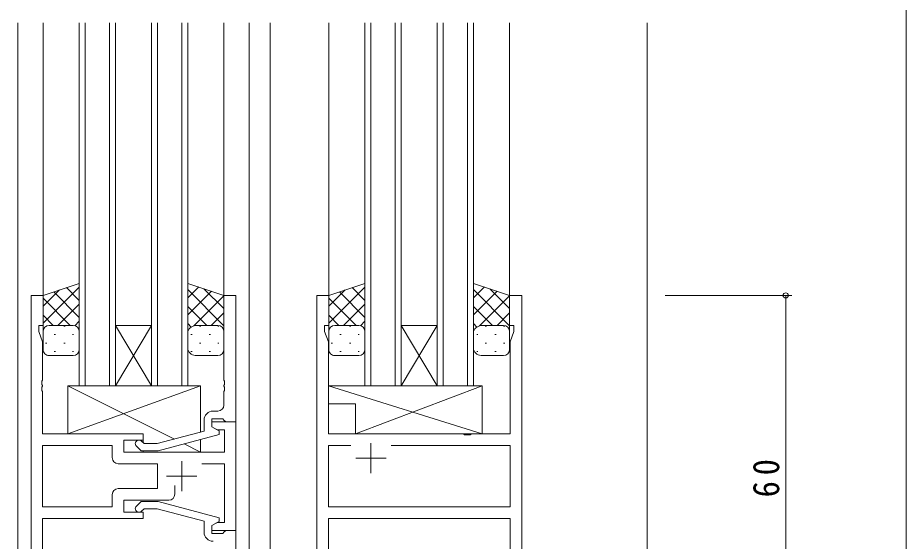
# Model space of a CAD drawing. Units: millimetres, scale not verified. Extents: x -594 to 539, y -420 to 386.
# Drawn here: x -306.5 to -159.1, y 130.4 to 217.3 of the extents above; entities that cross this region are included whole.
import ezdxf

# ---------------------------------------------------------------- set-up
doc = ezdxf.new("R2010")
doc.units = ezdxf.units.MM
doc.header["$LTSCALE"] = 2
for name, color, linetype, lineweight in [('0-3_YKK_11', 7, 'Continuous', 9), ('0-4_YKK_12', 2, 'Continuous', 9), ('0-5_YKK_13', 4, 'Continuous', 9), ('0-7_YKK_D', 6, 'Continuous', 9)]:
    doc.layers.add(name, color=color, linetype=linetype, lineweight=lineweight)
doc.styles.add('ＭＳ ゴシック', font='')
doc.styles.get('ＭＳ ゴシック').set_extended_font_data('MS Gothic')

msp = doc.modelspace()

# ---------------------------------------------------------------- linework, layer by layer
at = {"layer": '0-3_YKK_11'}
for p, q in [((-304.343, 171.224), (-304.343, 111.224)), ((-302.343, 171.224), (-304.343, 171.224)), ((-302.343, 166.224), (-302.343, 171.224)), ((-272.343, 171.224), (-272.343, 157.182)), ((-270.343, 171.224), (-272.343, 171.224)), ((-270.343, 150.224), (-270.343, 171.224)), ((-256.943, 171.224), (-254.943, 171.224)), ((-256.943, 111.224), (-256.943, 171.224)), ((-254.943, 171.224), (-254.943, 166.224)), ((-224.943, 171.224), (-222.943, 171.224)), ((-224.943, 166.224), (-224.943, 171.224)), ((-222.943, 171.224), (-222.943, 111.224)), ((-303.043, 166.224), (-302.343, 166.224)), ((-303.043, 165.224), (-303.043, 166.224)), ((-302.413, 163.493), (-303.043, 165.224)), ((-255.643, 166.224), (-255.643, 165.224)), ((-254.943, 166.224), (-255.643, 166.224)), ((-255.643, 165.224), (-255.013, 163.493)), ((-224.243, 166.224), (-224.943, 166.224)), ((-224.873, 163.493), (-224.243, 165.224)), ((-224.243, 165.224), (-224.243, 166.224)), ((-302.413, 157.182), (-302.413, 163.493)), ((-255.013, 163.493), (-255.013, 148.224)), ((-224.873, 148.224), (-224.873, 163.493)), ((-302.533, 156.999), (-302.413, 157.182)), ((-302.533, 156.449), (-302.533, 156.999)), ((-302.413, 156.266), (-302.533, 156.449)), ((-302.413, 156.182), (-302.413, 156.266)), ((-272.343, 157.182), (-272.223, 156.999)), ((-272.223, 156.449), (-272.343, 156.266)), ((-272.343, 156.266), (-272.343, 156.182)), ((-272.223, 156.999), (-272.223, 156.449)), ((-302.533, 155.999), (-302.413, 156.182)), ((-302.533, 155.449), (-302.533, 155.999)), ((-302.413, 155.266), (-302.533, 155.449)), ((-302.413, 148.224), (-302.413, 155.266)), ((-272.343, 156.182), (-272.223, 155.999)), ((-272.223, 155.449), (-272.343, 155.266)), ((-272.343, 155.266), (-272.343, 153.024)), ((-272.223, 155.999), (-272.223, 155.449)), ((-273.343, 152.024), (-274.143, 152.024)), ((-275.643, 150.524), (-275.643, 148.704)), ((-274.343, 150.724), (-272.543, 150.724)), ((-274.343, 149.424), (-274.343, 150.724)), ((-272.543, 150.724), (-272.343, 150.524)), ((-272.343, 150.524), (-272.043, 150.224)), ((-274.343, 150.224), (-274.343, 149.424)), ((-270.343, 150.224), (-274.343, 150.224)), ((-273.143, 148.731), (-274.343, 149.424)), ((-274.343, 149.424), (-273.477, 148.924)), ((-273.477, 148.924), (-272.273, 148.924)), ((-272.273, 148.924), (-272.273, 145.224)), ((-272.043, 150.224), (-270.343, 150.224)), ((-270.343, 132.224), (-270.343, 150.224)), ((-285.743, 148.224), (-302.413, 148.224)), ((-285.743, 147.224), (-285.743, 148.224)), ((-275.643, 148.704), (-283.404, 146.624)), ((-283.246, 145.424), (-273.143, 148.131)), ((-273.143, 148.131), (-273.143, 148.731)), ((-255.013, 148.224), (-232.614, 148.224)), ((-232.614, 148.224), (-232.422, 148.081)), ((-232.422, 148.081), (-231.464, 148.081)), ((-231.464, 148.081), (-231.272, 148.224)), ((-231.272, 148.224), (-224.873, 148.224)), ((-302.413, 146.294), (-302.413, 136.154)), ((-290.873, 146.294), (-302.413, 146.294)), ((-290.873, 146.294), (-302.413, 146.294)), ((-290.873, 144.294), (-290.873, 146.294)), ((-288.943, 147.224), (-285.743, 147.224)), ((-288.943, 145.224), (-288.943, 147.224)), ((-286.867, 146.2), (-286.091, 145.424)), ((-285.594, 146.624), (-286.019, 147.048)), ((-283.404, 146.624), (-285.594, 146.624)), ((-255.013, 146.294), (-251.293, 146.294)), ((-255.013, 136.154), (-255.013, 146.294)), ((-247.943, 146.724), (-247.943, 141.724)), ((-244.592, 146.294), (-224.873, 146.294)), ((-244.592, 146.294), (-224.873, 146.294)), ((-224.873, 146.294), (-224.873, 136.154)), ((-272.273, 145.224), (-288.943, 145.224)), ((-286.091, 145.424), (-283.246, 145.424)), ((-283.343, 143.294), (-289.873, 143.294)), ((-283.343, 139.154), (-283.343, 143.294)), ((-279.343, 143.724), (-279.343, 138.724)), ((-275.992, 143.294), (-272.273, 143.294)), ((-272.273, 143.294), (-272.273, 133.524)), ((-245.443, 144.224), (-250.443, 144.224)), ((-281.843, 141.224), (-276.843, 141.224)), ((-289.873, 139.154), (-283.343, 139.154)), ((-280.493, 138.224), (-280.493, 139.663)), ((-290.873, 136.154), (-290.873, 138.154)), ((-288.943, 137.224), (-281.493, 137.224)), ((-288.943, 135.224), (-288.943, 137.224)), ((-302.413, 136.154), (-290.873, 136.154)), ((-286.867, 136.248), (-286.091, 137.024)), ((-286.091, 137.024), (-283.246, 137.024)), ((-285.594, 135.824), (-286.018, 135.4)), ((-283.404, 135.824), (-285.594, 135.824)), ((-275.642, 133.744), (-283.404, 135.824)), ((-283.246, 137.024), (-273.142, 134.317)), ((-224.873, 136.154), (-255.013, 136.154)), ((-302.413, 134.224), (-285.743, 134.224)), ((-302.413, 118.955), (-302.413, 134.224)), ((-285.743, 135.224), (-288.943, 135.224)), ((-285.743, 134.224), (-285.743, 135.224)), ((-273.142, 134.317), (-273.142, 133.717)), ((-255.013, 134.224), (-255.013, 127.182)), ((-224.873, 134.224), (-255.013, 134.224)), ((-224.873, 118.955), (-224.873, 134.224)), ((-275.642, 131.924), (-275.642, 133.744)), ((-273.477, 133.524), (-274.343, 133.024)), ((-274.343, 133.024), (-274.343, 132.224)), ((-273.142, 133.717), (-274.342, 133.024)), ((-274.342, 133.024), (-274.342, 131.724)), ((-272.273, 133.524), (-273.477, 133.524)), ((-274.343, 132.224), (-270.343, 132.224)), ((-274.342, 131.724), (-272.542, 131.724)), ((-272.542, 131.724), (-272.342, 131.924)), ((-272.342, 131.924), (-272.042, 132.224)), ((-272.042, 132.224), (-270.342, 132.224)), ((-270.342, 132.224), (-270.342, 111.224))]:
    msp.add_line(p, q, dxfattribs=at)
for centre, radius, start, end in [((-274.143, 150.524), 1.5, 90, 179.99998), ((-273.343, 153.024), 1, 270, 359.99998), ((-286.443, 146.624), 0.6, 44.99998, 225), ((-289.873, 144.294), 1, 180, 269.99998), ((-289.873, 138.154), 1, 90, 179.99998), ((-281.493, 138.224), 1, 270, 359.99998), ((-286.442, 135.824), 0.6, 134.99998, 315), ((-274.142, 131.924), 1.5, 180, 269.99998)]:
    msp.add_arc(centre, radius, start, end, dxfattribs=at)
at = {"layer": '0-4_YKK_12'}
for p, q in [((-306.543, 216.474), (-306.543, 65.974)), ((-302.343, 216.474), (-302.343, 170.724)), ((-296.343, 216.474), (-296.343, 156.223)), ((-295.343, 156.223), (-295.343, 216.474)), ((-291.343, 216.474), (-291.343, 156.223)), ((-290.343, 156.223), (-290.343, 216.474)), ((-284.343, 216.474), (-284.343, 156.223)), ((-283.343, 156.223), (-283.343, 216.474)), ((-279.343, 216.474), (-279.343, 156.223)), ((-278.343, 156.223), (-278.343, 216.474)), ((-272.343, 216.474), (-272.343, 170.724)), ((-268.143, 216.474), (-268.143, 65.974)), ((-264.642, 216.474), (-264.642, 65.974)), ((-254.943, 216.474), (-254.943, 170.724)), ((-248.943, 216.474), (-248.943, 156.224)), ((-247.943, 156.224), (-247.943, 216.474)), ((-243.943, 216.474), (-243.943, 156.224)), ((-242.943, 156.224), (-242.943, 216.474)), ((-236.943, 216.474), (-236.943, 156.224)), ((-235.943, 156.224), (-235.943, 216.474)), ((-231.943, 216.474), (-231.943, 156.224)), ((-230.943, 156.224), (-230.943, 216.474)), ((-224.943, 216.474), (-224.943, 170.724)), ((-202.143, 216.474), (-202.143, 65.974)), ((-284.343, 156.223), (-290.343, 166.223)), ((-290.343, 156.223), (-284.343, 166.223)), ((-290.343, 166.223), (-284.343, 166.223)), ((-236.943, 156.224), (-242.943, 166.224)), ((-242.943, 156.224), (-236.943, 166.224)), ((-242.943, 166.224), (-236.943, 166.224)), ((-296.343, 156.223), (-290.343, 156.223)), ((-290.343, 156.223), (-284.343, 156.223)), ((-284.343, 156.223), (-278.343, 156.223)), ((-248.943, 156.224), (-242.943, 156.224)), ((-242.943, 156.224), (-236.943, 156.224)), ((-236.943, 156.224), (-230.943, 156.224))]:
    msp.add_line(p, q, dxfattribs=at)
at = {"layer": '0-5_YKK_13'}
for p, q in [((-296.343, 173.224), (-302.343, 171.224)), ((-302.343, 166.592), (-296.343, 172.592)), ((-296.343, 170.401), (-298.46, 172.518)), ((-296.343, 165.224), (-296.343, 173.224)), ((-278.343, 173.224), (-272.343, 171.224)), ((-278.343, 165.224), (-278.343, 173.224)), ((-278.343, 170.801), (-276.526, 172.618)), ((-248.943, 173.224), (-254.943, 171.224)), ((-254.943, 166.592), (-248.943, 172.592)), ((-248.943, 170.401), (-251.06, 172.518)), ((-248.943, 165.224), (-248.943, 173.224)), ((-230.943, 173.224), (-224.943, 171.224)), ((-230.943, 165.224), (-230.943, 173.224)), ((-230.943, 170.801), (-229.126, 172.618)), ((-302.343, 169.421), (-299.638, 172.126)), ((-302.343, 171.224), (-302.343, 165.224)), ((-296.343, 167.573), (-300.581, 171.811)), ((-272.343, 166.192), (-278.343, 172.192)), ((-278.343, 167.973), (-274.404, 171.911)), ((-277.319, 166.168), (-272.343, 171.144)), ((-272.343, 169.021), (-275.648, 172.326)), ((-272.343, 171.224), (-272.343, 165.224)), ((-254.943, 169.421), (-252.238, 172.126)), ((-254.943, 171.224), (-254.943, 165.224)), ((-248.943, 167.573), (-253.181, 171.811)), ((-224.943, 166.192), (-230.943, 172.192)), ((-230.943, 167.973), (-227.004, 171.911)), ((-229.919, 166.168), (-224.943, 171.144)), ((-224.943, 169.021), (-228.248, 172.326)), ((-224.943, 171.224), (-224.943, 165.224)), ((-297.823, 166.224), (-302.343, 170.744)), ((-299.883, 166.224), (-296.343, 169.764)), ((-250.423, 166.224), (-254.943, 170.744)), ((-252.483, 166.224), (-248.943, 169.764)), ((-275.203, 166.224), (-278.343, 169.364)), ((-274.435, 166.224), (-272.343, 168.316)), ((-227.803, 166.224), (-230.943, 169.364)), ((-227.035, 166.224), (-224.943, 168.316)), ((-300.651, 166.224), (-302.343, 167.916)), ((-297.087, 166.191), (-296.343, 166.935)), ((-253.251, 166.224), (-254.943, 167.916)), ((-249.687, 166.191), (-248.943, 166.935)), ((-302.343, 162.224), (-302.343, 165.224)), ((-301.757, 166.134), (-301.723, 166.134)), ((-301.343, 166.224), (-297.343, 166.224)), ((-301.343, 166.224), (-297.343, 166.224)), ((-298.893, 166.134), (-298.693, 166.134)), ((-296.343, 165.224), (-296.343, 162.224)), ((-277.767, 165.96), (-278.343, 166.535)), ((-278.343, 165.224), (-278.343, 162.224)), ((-273.343, 166.224), (-276.843, 166.224)), ((-273.343, 166.224), (-276.843, 166.224)), ((-276.193, 166.134), (-276.393, 166.134)), ((-273.163, 166.134), (-273.363, 166.134)), ((-272.371, 165.459), (-272.343, 165.487)), ((-272.343, 162.224), (-272.343, 165.224)), ((-254.943, 162.224), (-254.943, 165.224)), ((-254.357, 166.134), (-254.323, 166.134)), ((-253.943, 166.224), (-249.943, 166.224)), ((-253.943, 166.224), (-249.943, 166.224)), ((-251.493, 166.134), (-251.293, 166.134)), ((-248.943, 165.224), (-248.943, 162.224)), ((-230.367, 165.96), (-230.943, 166.535)), ((-230.943, 165.224), (-230.943, 162.224)), ((-225.943, 166.224), (-229.443, 166.224)), ((-225.943, 166.224), (-229.443, 166.224)), ((-228.793, 166.134), (-228.993, 166.134)), ((-225.763, 166.134), (-225.963, 166.134)), ((-224.971, 165.459), (-224.943, 165.487)), ((-224.943, 162.224), (-224.943, 165.224)), ((-300.508, 164.719), (-300.308, 164.719)), ((-297.478, 164.719), (-297.278, 164.719)), ((-277.608, 164.719), (-277.808, 164.719)), ((-274.578, 164.719), (-274.778, 164.719)), ((-253.108, 164.719), (-252.908, 164.719)), ((-250.078, 164.719), (-249.878, 164.719)), ((-230.208, 164.719), (-230.408, 164.719)), ((-227.178, 164.719), (-227.378, 164.719)), ((-301.923, 163.304), (-301.723, 163.304)), ((-298.893, 163.304), (-298.693, 163.304)), ((-276.193, 163.304), (-276.393, 163.304)), ((-273.163, 163.304), (-273.363, 163.304)), ((-254.523, 163.304), (-254.323, 163.304)), ((-251.493, 163.304), (-251.293, 163.304)), ((-228.793, 163.304), (-228.993, 163.304)), ((-225.763, 163.304), (-225.963, 163.304)), ((-297.343, 161.224), (-301.343, 161.224)), ((-300.508, 161.889), (-300.308, 161.889)), ((-297.478, 161.889), (-297.278, 161.889)), ((-277.608, 161.889), (-277.808, 161.889)), ((-276.843, 161.224), (-273.343, 161.224)), ((-274.578, 161.889), (-274.778, 161.889)), ((-249.943, 161.224), (-253.943, 161.224)), ((-253.108, 161.889), (-252.908, 161.889)), ((-250.078, 161.889), (-249.878, 161.889)), ((-230.208, 161.889), (-230.408, 161.889)), ((-229.443, 161.224), (-225.943, 161.224)), ((-227.178, 161.889), (-227.378, 161.889)), ((-298.243, 156.224), (-276.243, 156.224)), ((-298.243, 148.224), (-298.243, 156.224)), ((-280.564, 147.385), (-298.243, 156.224)), ((-298.243, 148.224), (-276.243, 156.224)), ((-276.243, 156.224), (-276.243, 148.543)), ((-229.517, 156.223), (-255.013, 156.223)), ((-250.517, 148.224), (-229.517, 156.223)), ((-229.517, 156.223), (-229.517, 148.224)), ((-250.517, 153.223), (-255.013, 153.223)), ((-250.517, 153.223), (-250.517, 148.224)), ((-285.743, 148.224), (-298.243, 148.224)), ((-285.743, 146.772), (-285.743, 148.224)), ((-229.517, 148.224), (-250.517, 148.224)), ((-276.243, 145.224), (-278.947, 146.576)), ((-276.243, 147.3), (-276.243, 145.224)), ((-285.743, 145.224), (-285.743, 145.424)), ((-276.243, 145.224), (-285.743, 145.224))]:
    msp.add_line(p, q, dxfattribs=at)
msp.add_lwpolyline([(-229.517, 148.224), (-255.013, 156.223), (-255.013, 153.223)], dxfattribs=at)
for centre, radius, start, end in [((-301.343, 165.224), 1, 89.99989, 179.99989), ((-301.343, 165.224), 1, 89.99989, 179.99989), ((-297.343, 165.224), 1, 359.99989, 89.99989), ((-297.343, 165.224), 1, 359.99989, 89.99989), ((-276.905, 164.692), 1.534, 87.68843, 159.69145), ((-276.905, 164.692), 1.534, 87.68843, 159.69145), ((-273.343, 165.224), 1, 0.00009, 90.00009), ((-273.343, 165.224), 1, 0.00009, 90.00009), ((-253.943, 165.224), 1, 89.99989, 179.99989), ((-253.943, 165.224), 1, 89.99989, 179.99989), ((-249.943, 165.224), 1, 359.99989, 89.99989), ((-249.943, 165.224), 1, 359.99989, 89.99989), ((-229.505, 164.692), 1.534, 87.68843, 159.69145), ((-229.505, 164.692), 1.534, 87.68843, 159.69145), ((-225.943, 165.224), 1, 0.00009, 90.00009), ((-225.943, 165.224), 1, 0.00009, 90.00009), ((-301.343, 162.224), 1, 179.99989, 269.99989), ((-297.343, 162.224), 1, 269.99989, 359.99989), ((-276.905, 162.756), 1.534, 200.3087, 272.31169), ((-273.343, 162.224), 1, 270.00009, 0.00009), ((-253.943, 162.224), 1, 179.99989, 269.99989), ((-249.943, 162.224), 1, 269.99989, 359.99989), ((-229.505, 162.756), 1.534, 200.3087, 272.31169), ((-225.943, 162.224), 1, 270.00009, 0.00009)]:
    msp.add_arc(centre, radius, start, end, dxfattribs=at)
at = {"layer": '0-7_YKK_D'}
for p, q in [((-159.145, 314.724), (-159.145, -71.276)), ((-199.143, 171.224), (-178.145, 171.224)), ((-179.145, 171.224), (-179.145, 111.224))]:
    msp.add_line(p, q, dxfattribs=at)
msp.add_circle((-179.145, 171.224), 0.425, dxfattribs=at)

# ---------------------------------------------------------------- texts
at = {"layer": '0-7_YKK_D', "color": 7, "insert": (-180.145, 137.704), "char_height": 4.399, "attachment_point": 7, "rotation": 90, "style": 'ＭＳ ゴシック'}
msp.add_mtext('\\T1.36;\\W0.9;60', dxfattribs=at)

doc.saveas('drawing.dxf')
